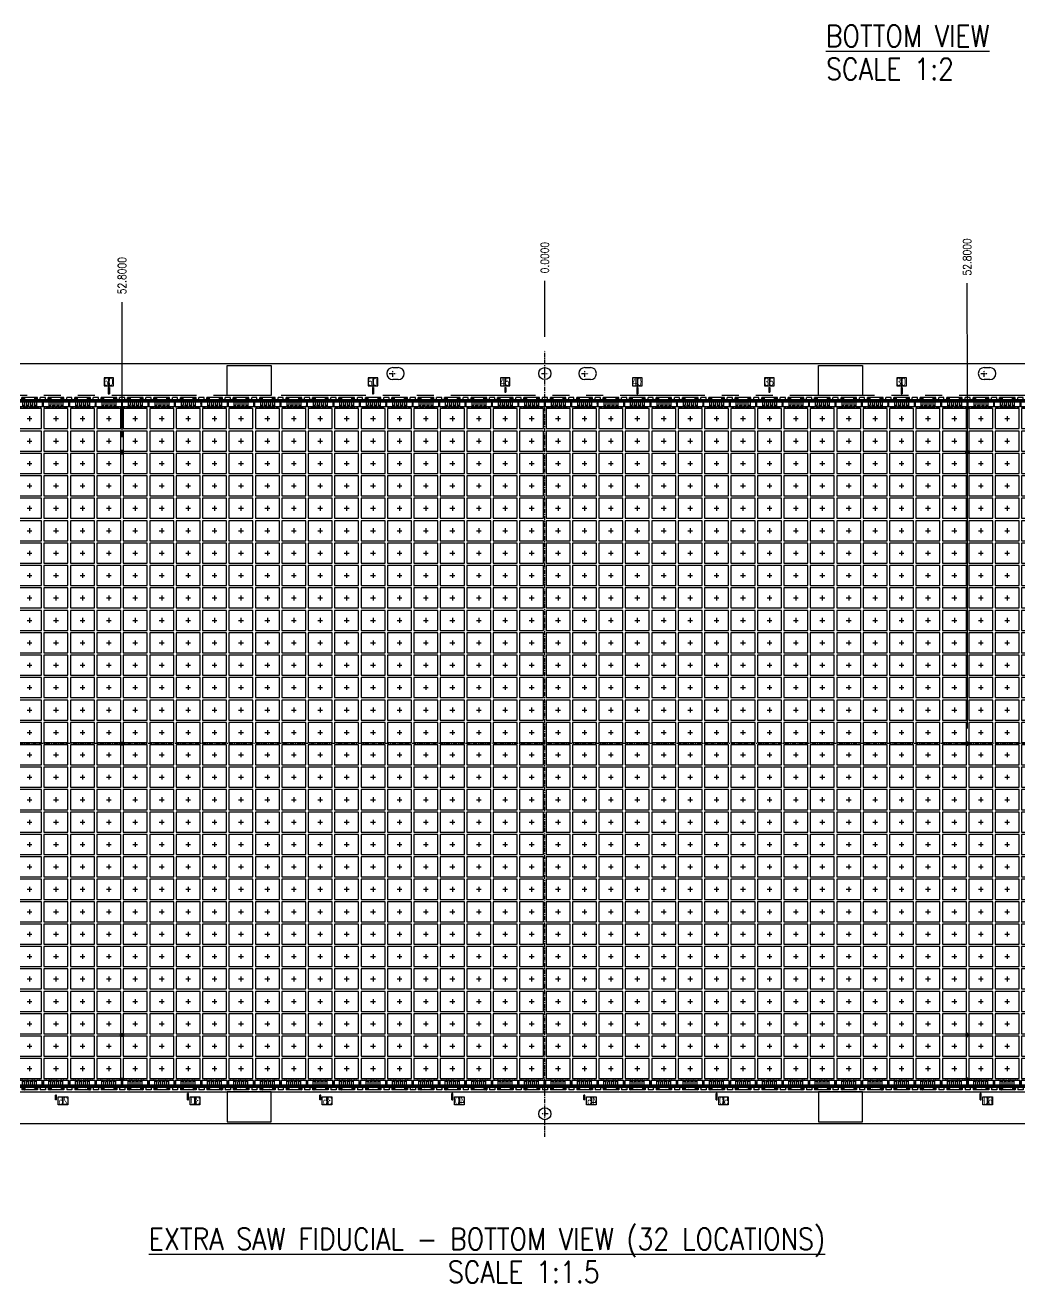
# Model space of a CAD drawing. Extents: x 24 to 818, y 14 to 516.
# Drawn here: x 205.2 to 391.6, y 40.4 to 276 of the extents above; entities that cross this region are included whole.
import ezdxf

# ---------------------------------------------------------------- set-up
doc = ezdxf.new("R2010")
doc.units = 0
doc.header["$LTSCALE"] = 12.7
doc.header["$MEASUREMENT"] = 0
doc.header["$PDMODE"] = 2
doc.linetypes.add('CENTER', pattern=[2, 1.25, -0.25, 0.25, -0.25])
doc.linetypes.add('PHANTOM', pattern=[2.5, 1.25, -0.25, 0.25, -0.25, 0.25, -0.25])
doc.layers.get('0').update_dxf_attribs({"linetype": 'CONTINUOUS'})
doc.layers.get('DEFPOINTS').update_dxf_attribs({"linetype": 'CONTINUOUS'})
for name, color, linetype in [('SH-02_CENTER', 2, 'CENTER'), ('SH-02_DIM', 4, 'CONTINUOUS'), ('SH-02_HATCH', 10, 'CONTINUOUS'), ('SH-02_HIDDEN', 6, 'CONTINUOUS'), ('SH-02_MISC', 5, 'CONTINUOUS'), ('SH-02_NOTES', 3, 'CONTINUOUS'), ('SH-02_OBJECT', 7, 'CONTINUOUS'), ('SH-02_PHANTOM', 1, 'PHANTOM')]:
    doc.layers.add(name, color=color, linetype=linetype)
doc.styles.get("Standard").update_dxf_attribs({"font": 'simplex.shx', "width": 0.82})
doc.dimstyles.get("Standard").update_dxf_attribs({"dimtxt": 0.18, "dimasz": 0.18, "dimexe": 0.18, "dimexo": 0.0625, "dimgap": 0.09, "dimtad": 0, "dimtih": 1, "dimtoh": 1, "dimdec": 4, "dimzin": 0, "dimdsep": 46, "dimtxsty": 'STANDARD', "dimcen": 0.09, "dimadec": 0, "dimazin": 0, "dimtfac": 1, "dimtdec": 4, "dimtofl": 0, "dimtmove": 0, "dimatfit": 3, "dimfxl": 1, "dimtolj": 1, "dimtzin": 0, "dimarcsym": 0})

# ---------------------------------------------------------------- blocks, each defined once
blk = doc.blocks.new('*D19')
at = {"layer": 'DEFPOINTS', "color": 0, "ltscale": 0.05, "transparency": 16777216}
for p in [(302.57, 228.13), (302.57, 215.1), (302.57, 141.42)]:
    blk.add_point(p, dxfattribs=at)
at = {"layer": 'SH-02_DIM', "ltscale": 0.05, "transparency": 16777216}
blk.add_line((302.57, 217.64), (302.57, 228.13), dxfattribs=at)
at = {"layer": 'SH-02_DIM', "ltscale": 0.05, "transparency": 16777216, "insert": (302.57, 232.05), "char_height": 1.524, "attachment_point": 5, "rotation": 90}
blk.add_mtext('\\A1; 0.0000', dxfattribs=at)
blk = doc.blocks.new('_Open30')
at = {"color": 0, "lineweight": -2}
for p, q in [((-1, 0.268), (0, 0)), ((0, 0), (-1, -0.268)), ((0, 0), (-1, 0))]:
    blk.add_line(p, q, dxfattribs=at)
blk = doc.blocks.new('*D20')
at = {"layer": 'DEFPOINTS', "color": 0, "ltscale": 0.05, "transparency": 16777216}
for p in [(450.99, 224.94), (302.57, 141.42), (451.07, 141.72)]:
    blk.add_point(p, dxfattribs=at)
at = {"layer": 'SH-02_DIM', "ltscale": 0.05, "transparency": 16777216}
for p, q in [((450.99, 218.59), (450.99, 224.94)), ((451.07, 212.24), (450.99, 218.59)), ((451.07, 144.26), (451.07, 212.24))]:
    blk.add_line(p, q, dxfattribs=at)
at = {"layer": 'SH-02_DIM', "ltscale": 0.05, "transparency": 16777216, "insert": (450.99, 229.45), "char_height": 1.524, "attachment_point": 5, "rotation": 90}
blk.add_mtext('\\A1; 99.0000', dxfattribs=at)
blk = doc.blocks.new('*D21')
at = {"layer": 'DEFPOINTS', "color": 0, "ltscale": 0.05, "transparency": 16777216}
for p in [(381.69, 227.68), (302.57, 141.42), (381.77, 141.72)]:
    blk.add_point(p, dxfattribs=at)
at = {"layer": 'SH-02_DIM', "ltscale": 0.05, "transparency": 16777216}
for p, q in [((381.69, 221.33), (381.69, 227.68)), ((381.77, 214.98), (381.69, 221.33)), ((381.77, 144.26), (381.77, 214.98))]:
    blk.add_line(p, q, dxfattribs=at)
at = {"layer": 'SH-02_DIM', "ltscale": 0.05, "transparency": 16777216, "insert": (381.69, 232.19), "char_height": 1.524, "attachment_point": 5, "rotation": 90}
blk.add_mtext('\\A1; 52.8000', dxfattribs=at)
blk = doc.blocks.new('*D22')
at = {"layer": 'DEFPOINTS', "color": 0, "ltscale": 0.05, "transparency": 16777216}
for p in [(154.06, 224.43), (154.07, 196.32), (302.57, 141.42)]:
    blk.add_point(p, dxfattribs=at)
at = {"layer": 'SH-02_DIM', "ltscale": 0.05, "transparency": 16777216}
for p, q in [((154.06, 218.08), (154.06, 224.43)), ((154.07, 211.73), (154.06, 218.08)), ((154.07, 198.86), (154.07, 211.73))]:
    blk.add_line(p, q, dxfattribs=at)
at = {"layer": 'SH-02_DIM', "ltscale": 0.05, "transparency": 16777216, "insert": (154.06, 228.94), "char_height": 1.524, "attachment_point": 5, "rotation": 90}
blk.add_mtext('\\A1; 99.0000', dxfattribs=at)
blk = doc.blocks.new('*D23')
at = {"layer": 'DEFPOINTS', "color": 0, "ltscale": 0.05, "transparency": 16777216}
for p in [(94.56, 224.4), (94.67, 196.32), (302.57, 141.42)]:
    blk.add_point(p, dxfattribs=at)
at = {"layer": 'SH-02_DIM', "ltscale": 0.05, "transparency": 16777216}
for p, q in [((94.56, 218.05), (94.56, 224.4)), ((94.67, 211.7), (94.56, 218.05)), ((94.67, 198.86), (94.67, 211.7))]:
    blk.add_line(p, q, dxfattribs=at)
at = {"layer": 'SH-02_DIM', "ltscale": 0.05, "transparency": 16777216, "insert": (94.56, 229.39), "char_height": 1.524, "attachment_point": 5, "rotation": 90}
blk.add_mtext('\\A1; 138.6000', dxfattribs=at)
blk = doc.blocks.new('*D24')
at = {"layer": 'DEFPOINTS', "color": 0, "ltscale": 0.05, "transparency": 16777216}
for p in [(64.71, 141.42), (80.27, 141.42), (302.57, 141.42)]:
    blk.add_point(p, dxfattribs=at)
at = {"layer": 'SH-02_DIM', "ltscale": 0.05, "transparency": 16777216}
blk.add_line((77.73, 141.42), (64.71, 141.42), dxfattribs=at)
at = {"layer": 'SH-02_DIM', "ltscale": 0.05, "transparency": 16777216, "insert": (60.8, 141.42), "char_height": 1.524, "attachment_point": 5}
blk.add_mtext('\\A1; 0.0000', dxfattribs=at)
blk = doc.blocks.new('*D25')
at = {"layer": 'DEFPOINTS', "color": 0, "ltscale": 0.05, "transparency": 16777216}
for p in [(302.57, 141.42), (60.27, 86.84), (94.37, 86.82)]:
    blk.add_point(p, dxfattribs=at)
at = {"layer": 'SH-02_DIM', "ltscale": 0.05, "transparency": 16777216}
for p, q in [((66.62, 86.84), (60.27, 86.84)), ((72.97, 86.82), (66.62, 86.84)), ((91.83, 86.82), (72.97, 86.82))]:
    blk.add_line(p, q, dxfattribs=at)
at = {"layer": 'SH-02_DIM', "ltscale": 0.05, "transparency": 16777216, "insert": (55.76, 86.84), "char_height": 1.524, "attachment_point": 5}
blk.add_mtext('\\A1; 36.4000', dxfattribs=at)
blk = doc.blocks.new('A$C69FE2559')
at = {"layer": 'SH-02_CENTER', "ltscale": 0.05}
for p, q in [((1.5, 1.8), (1.5, 1.2)), ((1.2, 1.5), (1.8, 1.5))]:
    blk.add_line(p, q, dxfattribs=at)
at = {"layer": 'SH-02_MISC', "ltscale": 0.05}
blk.add_lwpolyline([(0, 0.25), (3, 0.25), (3, 2.75), (0, 2.75)], close=True, dxfattribs=at)
blk = doc.blocks.new('A$Cd491f884')
at = {"layer": 'SH-02_HATCH', "ltscale": 0.05}
h = blk.add_hatch(dxfattribs=at)
h.set_pattern_fill('ANSI31', color=256)
h.set_pattern_definition([(45, (-79.67464, -298.28592), (-0.08838835, 0.08838835), [])])
h.paths.add_polyline_path([(6.6, 2.1), (6.5, 2.1), (6.5, 2.3), (6.5, 2.4), (6.4, 2.4), (6.2, 2.4), (6.2, 2.5), (0.4, 2.5), (0.4, 2.4), (0.2, 2.4), (0.1, 2.4), (0.1, 2.3), (0.1, 2.1), (0, 2.1), (0, 0.6), (0.68, 0.6), (1.38, 0.6), (1.38, 0), (2.08, 0), (2.08, 0.6), (4.58, 0.6), (4.58, 0), (5.28, 0), (5.28, 0.6), (5.98, 0.6), (6.6, 0.6)])
h.paths.add_polyline_path([(0.15, 1.2), (0.15, 2.35), (1.45, 2.35, -0.267949), (1.54, 2.3), (1.58, 2.3, -0.258777), (1.72, 2.38), (1.88, 2.38, -0.258777), (2.02, 2.3), (2.06, 2.3, -0.267949), (2.15, 2.35), (2.45, 2.35, -0.267949), (2.54, 2.3), (2.58, 2.3, -0.258777), (2.72, 2.38), (2.88, 2.38, -0.258777), (3.02, 2.3), (3.06, 2.3, -0.267949), (3.15, 2.35), (3.45, 2.35, -0.267949), (3.54, 2.3), (3.58, 2.3, -0.258777), (3.72, 2.38), (3.88, 2.38, -0.258777), (4.02, 2.3), (4.06, 2.3, -0.267949), (4.15, 2.35), (4.45, 2.35, -0.267949), (4.54, 2.3), (4.58, 2.3, -0.258777), (4.72, 2.38), (4.88, 2.38, -0.258777), (5.02, 2.3), (5.06, 2.3, -0.267949), (5.15, 2.35), (6.45, 2.35), (6.45, 1.2)], flags=16)
h.paths.add_polyline_path([(2.45, 1.5), (2.45, 1.95), (2.55, 1.95), (2.55, 2.05), (3.05, 2.05), (3.05, 1.95), (3.15, 1.95), (3.15, 1.5)], flags=0)
h.paths.add_polyline_path([(3.45, 1.5), (3.45, 1.95), (3.55, 1.95), (3.55, 2.05), (4.05, 2.05), (4.05, 1.95), (4.15, 1.95), (4.15, 1.5)], flags=0)
h.paths.add_polyline_path([(2.15, 1.5), (1.45, 1.5), (1.45, 1.95), (1.55, 1.95), (1.55, 2.05), (2.05, 2.05), (2.05, 1.95), (2.15, 1.95)], flags=0)
h.paths.add_polyline_path([(4.45, 1.5), (4.45, 1.95), (4.55, 1.95), (4.55, 2.05), (5.05, 2.05), (5.05, 1.95), (5.15, 1.95), (5.15, 1.5)], flags=0)
at = {"layer": 'SH-02_HIDDEN'}
for p, q in [((2.06, 2.3), (1.54, 2.3)), ((2.05, 2.05), (1.55, 2.05)), ((3.06, 2.3), (2.54, 2.3)), ((3.05, 2.05), (2.55, 2.05)), ((4.06, 2.3), (3.54, 2.3)), ((4.05, 2.05), (3.55, 2.05)), ((5.06, 2.3), (4.54, 2.3)), ((5.05, 2.05), (4.55, 2.05))]:
    blk.add_line(p, q, dxfattribs=at)
at = {"layer": 'SH-02_OBJECT', "ltscale": 0.05}
for p, q in [((0.68, 0.6), (0, 0.6)), ((0.68, 0), (0, 0)), ((6.45, 1.2), (0.15, 1.2)), ((0.68, 0.6), (0.68, 0)), ((4.58, 0.6), (2.08, 0.6)), ((2.08, 0.6), (2.08, 0)), ((4.58, 0), (2.08, 0)), ((4.58, 0.6), (4.58, 0)), ((6.6, 0.6), (5.98, 0.6)), ((5.98, 0.6), (5.98, 0)), ((6.6, 0), (5.98, 0))]:
    blk.add_line(p, q, dxfattribs=at)
at = {"layer": 'SH-02_OBJECT'}
for p, q in [((1.38, 0.6), (0.68, 0.6)), ((1.38, 0.6), (1.38, 0)), ((2.08, 0), (1.38, 0)), ((1.55, 1.95), (1.55, 2.25)), ((2.05, 2.25), (2.05, 1.95)), ((2.15, 2.35), (2.45, 2.35)), ((2.55, 2.25), (2.55, 1.95)), ((3.05, 1.95), (3.05, 2.25)), ((3.15, 2.35), (3.45, 2.35)), ((3.55, 1.95), (3.55, 2.25)), ((4.15, 2.35), (4.45, 2.35)), ((5.28, 0), (4.58, 0)), ((5.28, 0.6), (5.28, 0)), ((5.98, 0.6), (5.28, 0.6))]:
    blk.add_line(p, q, dxfattribs=at)
at = {"layer": 'SH-02_OBJECT', "linetype": 'Continuous', "ltscale": 1.25}
for p, q in [((1.55, 1.2), (1.55, 1.95)), ((1.72, 2.38), (1.88, 2.38)), ((2.05, 1.2), (2.05, 1.95)), ((2.55, 1.2), (2.55, 1.95)), ((2.72, 2.38), (2.88, 2.38)), ((3.05, 1.2), (3.05, 1.95)), ((3.55, 1.2), (3.55, 1.95)), ((3.72, 2.38), (3.88, 2.38)), ((4.05, 1.95), (4.05, 2.25)), ((4.05, 1.2), (4.05, 1.95)), ((4.55, 1.95), (4.55, 2.25)), ((4.55, 1.2), (4.55, 1.95)), ((4.72, 2.38), (4.88, 2.38)), ((5.05, 1.95), (5.05, 2.25)), ((5.05, 1.2), (5.05, 1.95))]:
    blk.add_line(p, q, dxfattribs=at)
at = {"layer": 'SH-02_OBJECT'}
for points in [[(1.45, 2.35), (0.15, 2.35), (0.15, 1.2)], [(6.45, 1.2), (6.45, 2.35), (5.15, 2.35)]]:
    blk.add_lwpolyline(points, dxfattribs=at)
for centre, start, end in [((1.45, 2.25), 0, 90), ((2.15, 2.25), 90, 180), ((2.45, 2.25), 0, 90), ((3.15, 2.25), 90, 180), ((3.45, 2.25), 0, 90), ((4.15, 2.25), 90, 180), ((4.45, 2.25), 0, 90), ((5.15, 2.25), 90, 180)]:
    blk.add_arc(centre, 0.1, start, end, dxfattribs=at)
at = {"layer": 'SH-02_OBJECT', "linetype": 'Continuous', "ltscale": 1.25}
for centre, start, end in [((1.72, 2.21), 90, 180), ((1.88, 2.21), 0, 90), ((2.72, 2.21), 90, 180), ((2.88, 2.21), 0, 90), ((3.72, 2.21), 90, 180), ((3.88, 2.21), 0, 90), ((4.72, 2.21), 90, 180), ((4.88, 2.21), 0, 90)]:
    blk.add_arc(centre, 0.17, start, end, dxfattribs=at)
blk = doc.blocks.new('A$Ce872bf26')
at = {"layer": 'SH-02_HIDDEN', "ltscale": 0.05}
for p, q in [((0.1, 0.25), (0.1, 0.15)), ((0.25, 0.3), (0.15, 0.3)), ((0.15, 0.15), (0.25, 0.25)), ((0.25, 0.1), (0.15, 0.1)), ((0.3, 0.25), (0.3, 0.15))]:
    blk.add_line(p, q, dxfattribs=at)
at = {"layer": 'SH-02_OBJECT', "ltscale": 0.05}
for p, q in [((0, 0.15), (0, 0.25)), ((0, 0.25), (0.1, 0.25)), ((0.1, 0.15), (0, 0.15)), ((0.1, 0.25), (0.15, 0.25)), ((0.15, 0.15), (0.1, 0.15)), ((0.15, 0.3), (0.15, 0.4)), ((0.15, 0.4), (0.25, 0.4)), ((0.15, 0.25), (0.15, 0.3)), ((0.15, 0.1), (0.15, 0.15)), ((0.15, 0), (0.15, 0.1)), ((0.25, 0.4), (0.25, 0.3)), ((0.25, 0.3), (0.25, 0.25)), ((0.25, 0.25), (0.3, 0.25)), ((0.3, 0.15), (0.25, 0.15)), ((0.25, 0.15), (0.25, 0.1)), ((0.25, 0.1), (0.25, 0)), ((0.3, 0.25), (0.4, 0.25)), ((0.4, 0.15), (0.3, 0.15)), ((0.4, 0.25), (0.4, 0.15)), ((0.25, 0), (0.15, 0))]:
    blk.add_line(p, q, dxfattribs=at)
blk = doc.blocks.new('*D106')
at = {"layer": 'DEFPOINTS', "color": 0, "ltscale": 0.05, "transparency": 16777216}
for p in [(223.37, 224.16), (223.37, 196.32), (302.57, 141.42)]:
    blk.add_point(p, dxfattribs=at)
at = {"layer": 'SH-02_DIM', "ltscale": 0.05, "transparency": 16777216}
blk.add_line((223.37, 198.86), (223.37, 224.16), dxfattribs=at)
at = {"layer": 'SH-02_DIM', "ltscale": 0.05, "transparency": 16777216, "insert": (223.37, 228.67), "char_height": 1.524, "attachment_point": 5, "rotation": 90}
blk.add_mtext('\\A1; 52.8000', dxfattribs=at)
blk = doc.blocks.new('*D107')
at = {"layer": 'DEFPOINTS', "color": 0, "ltscale": 0.05, "transparency": 16777216}
for p in [(510.42, 225.59), (302.57, 141.42), (510.47, 141.72)]:
    blk.add_point(p, dxfattribs=at)
at = {"layer": 'SH-02_DIM', "ltscale": 0.05, "transparency": 16777216}
for p, q in [((510.42, 219.24), (510.42, 225.59)), ((510.47, 212.89), (510.42, 219.24)), ((510.47, 144.26), (510.47, 212.89))]:
    blk.add_line(p, q, dxfattribs=at)
at = {"layer": 'SH-02_DIM', "ltscale": 0.05, "transparency": 16777216, "insert": (510.42, 230.57), "char_height": 1.524, "attachment_point": 5, "rotation": 90}
blk.add_mtext('\\A1; 138.6000', dxfattribs=at)
blk = doc.blocks.new('*D108')
at = {"layer": 'DEFPOINTS', "color": 0, "ltscale": 0.05, "transparency": 16777216}
for p in [(59.3, 196.02), (94.37, 196.02), (302.57, 141.42)]:
    blk.add_point(p, dxfattribs=at)
at = {"layer": 'SH-02_DIM', "ltscale": 0.05, "transparency": 16777216}
for p, q in [((65.65, 196.02), (59.3, 196.02)), ((72, 196.02), (65.65, 196.02)), ((91.83, 196.02), (72, 196.02))]:
    blk.add_line(p, q, dxfattribs=at)
at = {"layer": 'SH-02_DIM', "ltscale": 0.05, "transparency": 16777216, "insert": (54.79, 196.02), "char_height": 1.524, "attachment_point": 5}
blk.add_mtext('\\A1; 36.4000', dxfattribs=at)

msp = doc.modelspace()

# ---------------------------------------------------------------- linework, layer by layer
at = {"layer": 'SH-02_CENTER', "ltscale": 0.05}
for p, q in [((302.57464, 67.74104), (302.57464, 215.09618)), ((302.57464, 67.74104), (302.57464, 215.09618)), ((273.42964, 210.76361), (274.71964, 210.76361)), ((274.07464, 210.11861), (274.07464, 211.40861)), ((301.92964, 210.76361), (303.21964, 210.76361)), ((302.57464, 210.11861), (302.57464, 211.40861)), ((309.42964, 210.76361), (310.71964, 210.76361)), ((310.07464, 210.11861), (310.07464, 211.40861)), ((384.24214, 210.76361), (385.53214, 210.76361)), ((384.88714, 210.11861), (384.88714, 211.40861)), ((524.87961, 141.41861), (80.26967, 141.41861)), ((524.87961, 141.41861), (80.26967, 141.41861)), ((303.21964, 72.07361), (301.92964, 72.07361)), ((302.57464, 72.71861), (302.57464, 71.42861))]:
    msp.add_line(p, q, dxfattribs=at)
at = {"layer": 'SH-02_HIDDEN', "ltscale": 0.05}
for p, q in [((211.09339, 75.56861), (210.90589, 75.56861)), ((210.90589, 74.66861), (210.90589, 75.56861)), ((211.09339, 74.66861), (211.09339, 75.56861)), ((235.65589, 74.66861), (235.65589, 75.86861)), ((235.84339, 75.86861), (235.65589, 75.86861)), ((235.84339, 74.66861), (235.84339, 75.86861)), ((260.59339, 75.56861), (260.40589, 75.56861)), ((260.40589, 74.66861), (260.40589, 75.56861)), ((260.59339, 74.66861), (260.59339, 75.56861)), ((285.15589, 74.66861), (285.15589, 75.86861)), ((285.34339, 75.86861), (285.15589, 75.86861)), ((285.34339, 74.66861), (285.34339, 75.86861)), ((310.09339, 75.56861), (309.90589, 75.56861)), ((309.90589, 74.66861), (309.90589, 75.56861)), ((310.09339, 74.66861), (310.09339, 75.56861)), ((334.65589, 74.66861), (334.65589, 75.86861)), ((334.84339, 75.86861), (334.65589, 75.86861)), ((334.84339, 74.66861), (334.84339, 75.86861)), ((384.15589, 74.66861), (384.15589, 75.86861)), ((384.34339, 75.86861), (384.15589, 75.86861)), ((384.34339, 74.66861), (384.34339, 75.86861)), ((211.09339, 74.66861), (210.90589, 74.66861)), ((235.65589, 74.66861), (235.84339, 74.66861)), ((260.59339, 74.66861), (260.40589, 74.66861)), ((285.15589, 74.66861), (285.34339, 74.66861)), ((310.09339, 74.66861), (309.90589, 74.66861)), ((334.65589, 74.66861), (334.84339, 74.66861)), ((384.15589, 74.66861), (384.34339, 74.66861))]:
    msp.add_line(p, q, dxfattribs=at)
at = {"layer": 'SH-02_OBJECT'}
for p, q in [((78.87368, 212.66861), (526.2756, 212.66861)), ((274.07464, 211.88861), (275.12464, 211.88861)), ((310.07464, 211.88861), (311.12464, 211.88861)), ((384.88714, 211.88861), (385.93714, 211.88861)), ((275.12464, 209.63861), (274.07464, 209.63861)), ((311.12464, 209.63861), (310.07464, 209.63861)), ((385.93714, 209.63861), (384.88714, 209.63861)), ((526.2756, 70.16861), (78.87368, 70.16861))]:
    msp.add_line(p, q, dxfattribs=at)
at = {"layer": 'SH-02_OBJECT', "ltscale": 0.05}
for p, q in [((220.99339, 208.16861), (220.80589, 208.16861)), ((220.80589, 208.16861), (220.80589, 206.96861)), ((220.99339, 208.16861), (220.99339, 206.96861)), ((270.49339, 208.16861), (270.30589, 208.16861)), ((270.30589, 208.16861), (270.30589, 206.96861)), ((270.49339, 208.16861), (270.49339, 206.96861)), ((295.05589, 208.16861), (295.24339, 208.16861)), ((295.05589, 208.16861), (295.05589, 207.26861)), ((295.24339, 208.16861), (295.24339, 207.26861)), ((319.80589, 208.16861), (319.80589, 206.96861)), ((319.99339, 208.16861), (319.80589, 208.16861)), ((319.99339, 208.16861), (319.99339, 206.96861)), ((344.55589, 208.16861), (344.74339, 208.16861)), ((344.55589, 208.16861), (344.55589, 207.26861)), ((344.74339, 208.16861), (344.74339, 207.26861)), ((369.49339, 208.16861), (369.30589, 208.16861)), ((369.30589, 208.16861), (369.30589, 206.96861)), ((369.49339, 208.16861), (369.49339, 206.96861)), ((220.80589, 206.96861), (220.99339, 206.96861)), ((270.30589, 206.96861), (270.49339, 206.96861)), ((295.05589, 207.26861), (295.24339, 207.26861)), ((319.80589, 206.96861), (319.99339, 206.96861)), ((344.55589, 207.26861), (344.74339, 207.26861)), ((369.30589, 206.96861), (369.49339, 206.96861))]:
    msp.add_line(p, q, dxfattribs=at)
at = {"layer": 'SH-02_OBJECT'}
for centre in [(302.57464, 210.76361), (302.57464, 72.07361)]:
    msp.add_circle(centre, 1.125, dxfattribs=at)
for centre, start, end in [((274.07464, 210.76361), 90, 270), ((275.12464, 210.76361), 270, 90), ((310.07464, 210.76361), 90, 270), ((311.12464, 210.76361), 270, 90), ((384.88714, 210.76361), 90, 270), ((385.93714, 210.76361), 270, 90)]:
    msp.add_arc(centre, 1.125, start, end, dxfattribs=at)
at = {"layer": 'SH-02_PHANTOM'}
msp.add_line((523.07464, 206.66861), (82.07464, 206.66861), dxfattribs=at)
at = {"layer": 'SH-02_PHANTOM', "linetype": 'Continuous'}
msp.add_line((82.07464, 76.16861), (523.07464, 76.16861), dxfattribs=at)
at = {"layer": 'SH-02_PHANTOM'}
for points in [[(251.29339, 212.29361), (251.29339, 206.66861), (243.04339, 206.66861), (243.04339, 212.29361)], [(353.85589, 212.29361), (362.10589, 212.29361), (362.10589, 206.66861), (353.85589, 206.66861)], [(219.99964, 208.46861), (220.89964, 208.46861), (220.89964, 209.96861), (219.99964, 209.96861)], [(220.89964, 208.46861), (221.79964, 208.46861), (221.79964, 209.96861), (220.89964, 209.96861)], [(269.49964, 208.46861), (270.39964, 208.46861), (270.39964, 209.96861), (269.49964, 209.96861)], [(270.39964, 208.46861), (271.29964, 208.46861), (271.29964, 209.96861), (270.39964, 209.96861)], [(294.24964, 208.46861), (295.14964, 208.46861), (295.14964, 209.96861), (294.24964, 209.96861)], [(295.14964, 208.46861), (296.04964, 208.46861), (296.04964, 209.96861), (295.14964, 209.96861)], [(318.99964, 208.46861), (319.89964, 208.46861), (319.89964, 209.96861), (318.99964, 209.96861)], [(319.89964, 208.46861), (320.79964, 208.46861), (320.79964, 209.96861), (319.89964, 209.96861)], [(343.74964, 208.46861), (344.64964, 208.46861), (344.64964, 209.96861), (343.74964, 209.96861)], [(344.64964, 208.46861), (345.54964, 208.46861), (345.54964, 209.96861), (344.64964, 209.96861)], [(368.49964, 208.46861), (369.39964, 208.46861), (369.39964, 209.96861), (368.49964, 209.96861)], [(369.39964, 208.46861), (370.29964, 208.46861), (370.29964, 209.96861), (369.39964, 209.96861)], [(521.76214, 205.61861), (83.38714, 205.61861), (83.38714, 77.21861), (521.76214, 77.21861)], [(251.29339, 70.54361), (251.29339, 76.16861), (243.04339, 76.16861), (243.04339, 70.54361)], [(353.85589, 70.54361), (362.10589, 70.54361), (362.10589, 76.16861), (353.85589, 76.16861)], [(212.29339, 73.76861), (211.39339, 73.76861), (211.39339, 75.26861), (212.29339, 75.26861)], [(213.19339, 73.76861), (212.29339, 73.76861), (212.29339, 75.26861), (213.19339, 75.26861)], [(237.04339, 73.76861), (236.14339, 73.76861), (236.14339, 75.26861), (237.04339, 75.26861)], [(237.94339, 73.76861), (237.04339, 73.76861), (237.04339, 75.26861), (237.94339, 75.26861)], [(261.79339, 73.76861), (260.89339, 73.76861), (260.89339, 75.26861), (261.79339, 75.26861)], [(262.69339, 73.76861), (261.79339, 73.76861), (261.79339, 75.26861), (262.69339, 75.26861)], [(286.54339, 73.76861), (285.64339, 73.76861), (285.64339, 75.26861), (286.54339, 75.26861)], [(287.44339, 73.76861), (286.54339, 73.76861), (286.54339, 75.26861), (287.44339, 75.26861)], [(311.29339, 73.76861), (310.39339, 73.76861), (310.39339, 75.26861), (311.29339, 75.26861)], [(312.19339, 73.76861), (311.29339, 73.76861), (311.29339, 75.26861), (312.19339, 75.26861)], [(336.04339, 73.76861), (335.14339, 73.76861), (335.14339, 75.26861), (336.04339, 75.26861)], [(336.94339, 73.76861), (336.04339, 73.76861), (336.04339, 75.26861), (336.94339, 75.26861)], [(385.54339, 73.76861), (384.64339, 73.76861), (384.64339, 75.26861), (385.54339, 75.26861)], [(386.44339, 73.76861), (385.54339, 73.76861), (385.54339, 75.26861), (386.44339, 75.26861)]]:
    msp.add_lwpolyline(points, close=True, dxfattribs=at)

# ---------------------------------------------------------------- block references
at = {"layer": 'SH-02_HIDDEN', "ltscale": 0.05, "xscale": -0.75, "yscale": 0.75, "zscale": 0.75, "rotation": 180, "row_count": 1, "column_count": 88, "row_spacing": 4.199999999999999, "column_spacing": -4.949999999999931}
msp.add_blockref('A$Cd491f884', (84.77464, 206.29361), dxfattribs=at)
at = {"layer": 'SH-02_HIDDEN', "ltscale": 0.05, "yscale": 1.5, "zscale": 1.5}
for p, xscale, rotation in [((223.07464, 204.71861), -1.5, 179.9999999992471), ((382.07464, 204.71861), 1.5, 179.9999999992471), ((223.07464, 196.31861), -1.5, 179.9999999992471), ((382.07464, 196.31861), 1.5, 179.9999999992471), ((382.07464, 141.11861), -1.5, 359.9999999997988)]:
    msp.add_blockref('A$Ce872bf26', p, dxfattribs=dict(at, xscale=xscale, rotation=rotation))
for p, xscale in [((223.07464, 141.11861), 1.5), ((223.07464, 86.51861), 1.5), ((382.07464, 86.51861), -1.5), ((223.07464, 78.11861), 1.5), ((382.07464, 78.11861), -1.5)]:
    msp.add_blockref('A$Ce872bf26', p, dxfattribs=dict(at, xscale=xscale))
at = {"layer": 'SH-02_HIDDEN', "ltscale": 0.05, "xscale": 0.75, "yscale": 0.75, "zscale": 0.75, "row_count": 1, "column_count": 88, "row_spacing": 4.199999999999999, "column_spacing": 4.949999999999931}
msp.add_blockref('A$Cd491f884', (84.77464, 76.54361), dxfattribs=at)
at = {"layer": 'SH-02_MISC', "ltscale": 0.05, "xscale": 1.5, "yscale": 1.5, "zscale": 1.5, "row_count": 30, "column_count": 88, "row_spacing": 4.199999999999999, "column_spacing": 4.949999999999999}
msp.add_blockref('A$C69FE2559', (84.99964, 78.26861), dxfattribs=at)

# ---------------------------------------------------------------- texts
at = {"layer": 'SH-02_HIDDEN', "extrusion": (0, 0, -1), "char_height": 1.5, "width": 0.9, "attachment_point": 1, "text_direction": (-1, 0, 0)}
for s, insert in [('{\\fSwis721 BdCnOul BT|b0|i0|c0|p82;5}', (212.29339, 75.26861)), ('{\\fSwis721 BdCnOul BT|b0|i0|c0|p82;2}', (213.19339, 75.26861)), ('{\\fSwis721 BdCnOul BT|b0|i0|c0|p82;0}', (237.04339, 75.26861)), ('{\\fSwis721 BdCnOul BT|b0|i0|c0|p82;3}', (237.94339, 75.26861)), ('{\\fSwis721 BdCnOul BT|b0|i0|c0|p82;5}', (261.79339, 75.26861)), ('{\\fSwis721 BdCnOul BT|b0|i0|c0|p82;3}', (262.69339, 75.26861)), ('{\\fSwis721 BdCnOul BT|b0|i0|c0|p82;0}', (286.54339, 75.26861)), ('{\\fSwis721 BdCnOul BT|b0|i0|c0|p82;4}', (287.44339, 75.26861)), ('{\\fSwis721 BdCnOul BT|b0|i0|c0|p82;5}', (311.29339, 75.26861)), ('{\\fSwis721 BdCnOul BT|b0|i0|c0|p82;4}', (312.19339, 75.26861)), ('{\\fSwis721 BdCnOul BT|b0|i0|c0|p82;0}', (336.04339, 75.26861)), ('{\\fSwis721 BdCnOul BT|b0|i0|c0|p82;5}', (336.94339, 75.26861)), ('{\\fSwis721 BdCnOul BT|b0|i0|c0|p82;0}', (385.54339, 75.26861)), ('{\\fSwis721 BdCnOul BT|b0|i0|c0|p82;6}', (386.44339, 75.26861))]:
    msp.add_mtext(s, dxfattribs=dict(at, insert=insert))
at = {"layer": 'SH-02_NOTES', "width": 0.857639}
for s, height, p in [('%%uBOTTOM VIEW', 4.0500002, (355.20957, 271.99406)), ('SCALE 1:2', 4.05, (355.25197, 265.78577)), ('%%UEXTRA SAW FIDUCIAL - BOTTOM VIEW (32 LOCATIONS)', 4.0500002, (228.38509, 46.59172)), ('SCALE 1:1.5', 4.0500002, (284.41246, 40.38343))]:
    msp.add_text(s, height=height, dxfattribs=at).set_placement(p)
at = {"layer": 'SH-02_OBJECT', "char_height": 1.5, "width": 0.9, "attachment_point": 1}
for s, insert in [('{\\fSwis721 BdCnOul BT|b0|i0|c0|p82;6}', (219.99964, 209.96861)), ('{\\fSwis721 BdCnOul BT|b0|i0|c0|p82;0}', (220.89964, 209.96861)), ('{\\fSwis721 BdCnOul BT|b0|i0|c0|p82;5}', (269.49964, 209.96861)), ('{\\fSwis721 BdCnOul BT|b0|i0|c0|p82;0}', (270.39964, 209.96861)), ('{\\fSwis721 BdCnOul BT|b0|i0|c0|p82;4}', (294.24964, 209.96861)), ('{\\fSwis721 BdCnOul BT|b0|i0|c0|p82;5}', (295.14964, 209.96861)), ('{\\fSwis721 BdCnOul BT|b0|i0|c0|p82;4}', (318.99964, 209.96861)), ('{\\fSwis721 BdCnOul BT|b0|i0|c0|p82;0}', (319.89964, 209.96861)), ('{\\fSwis721 BdCnOul BT|b0|i0|c0|p82;3}', (343.74964, 209.96861)), ('{\\fSwis721 BdCnOul BT|b0|i0|c0|p82;5}', (344.64964, 209.96861)), ('{\\fSwis721 BdCnOul BT|b0|i0|c0|p82;3}', (368.49964, 209.96861)), ('{\\fSwis721 BdCnOul BT|b0|i0|c0|p82;0}', (369.39964, 209.96861))]:
    msp.add_mtext(s, dxfattribs=dict(at, insert=insert))

# ---------------------------------------------------------------- dimensions: what is measured, and where the dimension line sits
at = {"layer": 'SH-02_DIM', "ltscale": 0.05}
for feature_location, offset, dtype, origin, picture, middle in [((381.77464, 141.71861), (-0.0846, 85.96103), 1, (302.57464, 141.41861), '*D21', (381.69004, 232.18851)), ((94.67464, 196.31861), (-0.1177, 28.08484), 1, (302.57464, 141.41861), '*D23', (94.55694, 229.38838)), ((302.5746383604, 215.0961765311), (0, 13.035859641), 1, (302.5746383604, 141.4186106725), '*D19', (302.5746383604, 232.045813315)), ((510.47464, 141.71861), (-0.05509, 83.86707), 1, (302.57464, 141.41861), '*D107', (510.41955, 230.57062)), ((154.07464, 196.31861), (-0.01367, 28.11532), 1, (302.57464, 141.41861), '*D22', (154.06097, 228.94279)), ((223.37464, 196.31861), (0, 27.84063), 1, (302.57464, 141.41861), '*D106', (223.37464, 228.66811)), ((451.07464, 141.71861), (-0.08266, 83.22429), 1, (302.57464, 141.41861), '*D20', (450.99198, 229.45176)), ((94.37464, 196.01861), (-35.07137, 0.00039), 0, (302.57464, 141.41861), '*D108', (54.79441, 196.019)), ((94.37464, 86.81861), (-34.10482, 0.02569), 0, (302.57464, 141.41861), '*D25', (55.76096, 86.8443)), ((80.2696699132, 141.4186106725), (-15.5606821173, 0), 0, (302.5746383604, 141.4186106725), '*D24', (60.7952106531, 141.4186106725))]:
    dim = msp.add_ordinate_dim(feature_location=feature_location, offset=offset, dtype=dtype, origin=origin, dimstyle='STANDARD', override={"dimscale": 25.4, "dimtxt": 0.06, "dimasz": 0.125, "dimexe": 0.1, "dimexo": 0.1, "dimgap": 0.01, "dimtih": 0, "dimtoh": 0, "dimlfac": 0.666667, "dimzin": 1, "dimpost": ' <>\\X', "dimblk": 'Open30', "dimcen": -0.09, "dimclrd": 256, "dimclre": 256, "dimclrt": 256, "dimazin": 1, "dimtp": 0.03, "dimtm": 0.03, "dimtofl": 1, "dimldrblk": 'Open30', "dimlwd": -1, "dimlwe": -1}, dxfattribs=at)
    dim.commit()
    dim.dimension.update_dxf_attribs({"geometry": picture, "text_midpoint": middle})

doc.saveas('drawing.dxf')
